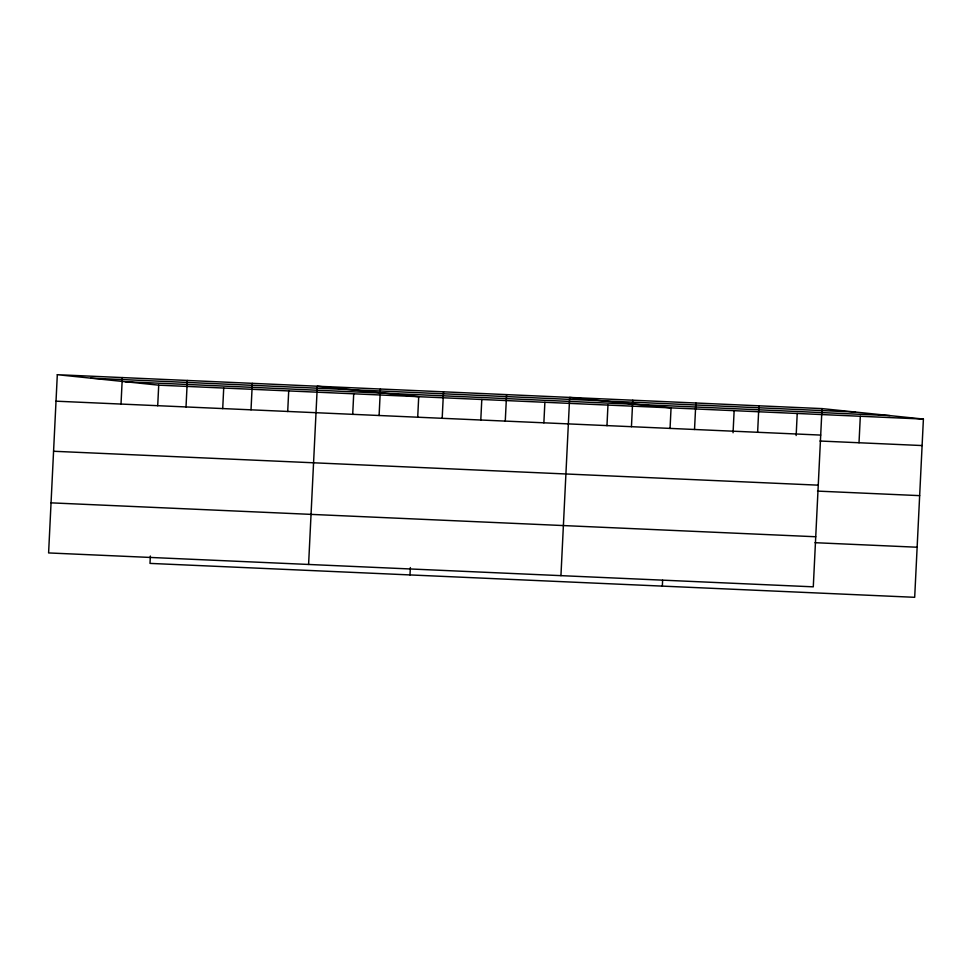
<?xml version="1.0" encoding="UTF-8"?>
<svg xmlns="http://www.w3.org/2000/svg" width="972" height="972" viewBox="0 0 972 972"><rect width="100%" height="100%" fill="white"/><g stroke="black" fill="none" stroke-linecap="round" stroke-linejoin="round"><path stroke-width="1.46" d="M57.312 374.694L48.6 552.934L813.285 586.833L821.996 408.605L57.312 374.694L158.715 385.167L923.4 419.066L914.688 597.306L150.004 563.395L150.356 556.033M121.014 404.06L122.314 377.573M157.707 405.761L158.715 385.167M186.017 406.94L187.317 380.465M222.71 408.641L223.718 388.047M251.019 409.82L252.307 383.345M287.7 411.533L288.708 390.926M308.598 564.453L317.309 386.224L418.713 396.698L417.705 417.292M352.702 414.412L353.711 393.806M379.104 415.506L380.392 389.019M409.99 574.926L410.354 567.563M442.187 418.3L443.487 391.813M480.788 420.086L481.796 399.492M505.27 421.095L506.57 394.62M543.87 422.881L544.879 402.287M560.941 575.643L569.653 397.414L671.057 407.875L670.048 428.482M606.965 425.687L607.962 405.081M631.448 426.696L632.748 400.209M662.333 586.116L662.625 580.223M694.53 429.49L695.831 403.003M733.058 432.747L734.139 410.682M757.625 432.285L758.913 405.798M796.153 435.541L797.222 413.477M859.017 442.758L860.317 416.271M90.773 378.157L855.469 412.055M125.254 381.717L889.939 415.615M56.024 401.181L820.708 435.079M819.967 441.021L922.1 445.553M53.569 451.263L818.254 485.162M817.513 491.103L919.658 495.635M51.054 502.852L815.739 536.751M814.998 542.692L917.131 547.224M821.996 408.605L923.4 419.066"/></g></svg>
